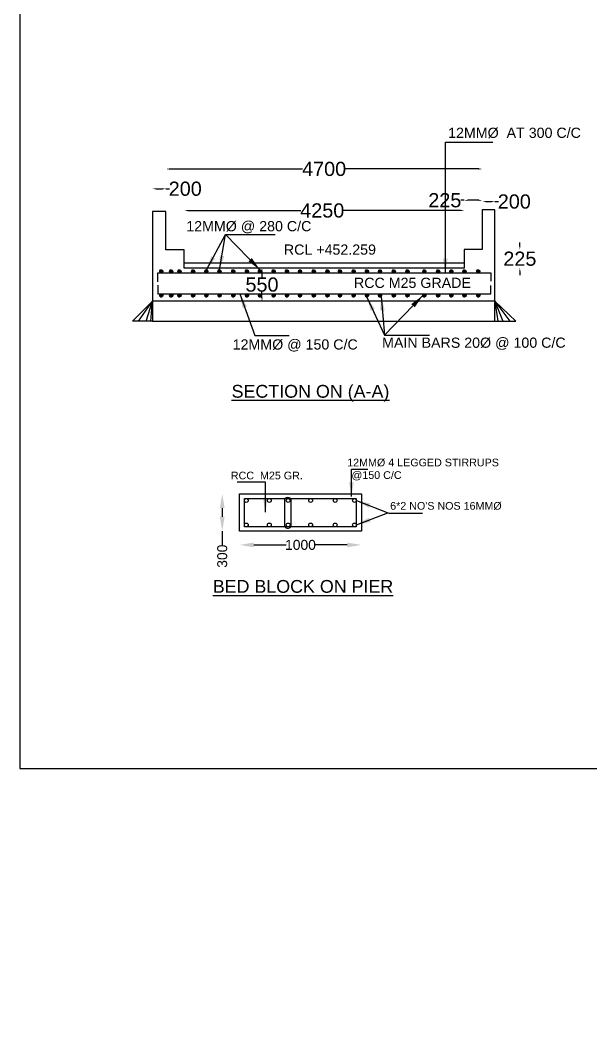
# Model space of a CAD drawing. Header units: millimetres. Extents: x 97246 to 109276, y -166310 to 12465.
# Drawn here: x 97246 to 101273, y 1291 to 8323 of the extents above; entities that cross this region are included whole.
import ezdxf

# ---------------------------------------------------------------- set-up
doc = ezdxf.new("R2010")
doc.units = ezdxf.units.MM
doc.header["$MEASUREMENT"] = 0
for name, color, linetype in [('DIMENSION', 7, 'Continuous'), ('DRAWING', 7, 'Continuous'), ('TEXT', 7, 'Continuous')]:
    doc.layers.add(name, color=color, linetype=linetype)
doc.styles.get("Standard").update_dxf_attribs({"font": 'arial.ttf'})
doc.dimstyles.new('ST100', dxfattribs={"dimtxt": 100, "dimasz": 25, "dimexe": 0, "dimexo": 300, "dimgap": 0.09, "dimtad": 0, "dimtih": 1, "dimtoh": 1, "dimdec": 0, "dimzin": 0, "dimdsep": 46, "dimtxsty": 'Standard', "dimcen": 0, "dimse1": 1, "dimse2": 1, "dimadec": 0, "dimazin": 0, "dimtfac": 1, "dimtdec": 0, "dimtofl": 0, "dimtmove": 0, "dimatfit": 3, "dimfxl": 2000, "dimtolj": 1, "dimtzin": 0, "dimarcsym": 0})
doc.dimstyles.get("Standard").update_dxf_attribs({"dimtxt": 70, "dimasz": 100, "dimexe": 0.18, "dimexo": 0.0625, "dimgap": 0.09, "dimtad": 0, "dimdec": 0, "dimzin": 0, "dimdsep": 46, "dimtxsty": 'Standard', "dimcen": 0.09, "dimse1": 1, "dimse2": 1, "dimadec": 0, "dimazin": 0, "dimtfac": 1, "dimtdec": 0, "dimtofl": 0, "dimtmove": 0, "dimatfit": 3, "dimfxl": 1, "dimtolj": 1, "dimtzin": 0, "dimarcsym": 0})

# ---------------------------------------------------------------- blocks, each defined once
blk = doc.blocks.new('*D18')
at = {"layer": 'Defpoints', "color": 0, "ltscale": 0.4, "transparency": 16777216}
for p in [(98275.2, 7133.7), (98180.9, 6974.5), (98275.2, 6974.5)]:
    blk.add_point(p, dxfattribs=at)
at = {"layer": 'DIMENSION', "color": 0, "lineweight": -2, "ltscale": 0.4, "transparency": 16777216}
for p, q in [((98205.9, 7133.7), (98250.2, 7133.7)), ((98275.2, 7133.7), (98300.2, 7133.7))]:
    blk.add_line(p, q, dxfattribs=at)
at = {"layer": 'DIMENSION', "color": 0, "ltscale": 0.4, "transparency": 16777216}
for points in [[(98205.9, 7137.8), (98205.9, 7129.5), (98180.9, 7133.7)], [(98250.2, 7137.8), (98250.2, 7129.5), (98275.2, 7133.7)]]:
    blk.add_solid(points, dxfattribs=at)
at = {"layer": 'DIMENSION', "color": 0, "ltscale": 0.4, "transparency": 16777216, "insert": (98411.4, 7133.7), "char_height": 100, "attachment_point": 5}
blk.add_mtext('\\A1;200', dxfattribs=at)
blk = doc.blocks.new('*D19')
at = {"layer": 'Defpoints', "color": 0, "ltscale": 0.4, "transparency": 16777216}
for p in [(100378.5, 6980.5), (98404.1, 6703.4), (100378.5, 6705.5)]:
    blk.add_point(p, dxfattribs=at)
at = {"layer": 'DIMENSION', "color": 0, "lineweight": -2, "ltscale": 0.4, "transparency": 16777216}
for p, q in [((98429.1, 6980.5), (99226.4, 6980.5)), ((100353.5, 6980.5), (99528.9, 6980.5))]:
    blk.add_line(p, q, dxfattribs=at)
at = {"layer": 'DIMENSION', "color": 0, "ltscale": 0.4, "transparency": 16777216}
for points in [[(98429.1, 6984.6), (98429.1, 6976.3), (98404.1, 6980.5)], [(100353.5, 6984.6), (100353.5, 6976.3), (100378.5, 6980.5)]]:
    blk.add_solid(points, dxfattribs=at)
at = {"layer": 'DIMENSION', "color": 0, "ltscale": 0.4, "transparency": 16777216, "insert": (99377.6, 6980.5), "char_height": 100, "attachment_point": 5}
blk.add_mtext('\\A1;4250', dxfattribs=at)
blk = doc.blocks.new('*D20')
at = {"layer": 'Defpoints', "color": 0, "ltscale": 0.4, "transparency": 16777216}
for p in [(100506, 7273.3), (98275.2, 6974.5), (100506, -166309.7)]:
    blk.add_point(p, dxfattribs=at)
at = {"layer": 'DIMENSION', "color": 0, "lineweight": -2, "ltscale": 0.4, "transparency": 16777216}
for p, q in [((98300.2, 7273.3), (99239.3, 7273.3)), ((100481, 7273.3), (99541.8, 7273.3))]:
    blk.add_line(p, q, dxfattribs=at)
at = {"layer": 'DIMENSION', "color": 0, "ltscale": 0.4, "transparency": 16777216}
for points in [[(98300.2, 7277.5), (98300.2, 7269.2), (98275.2, 7273.3)], [(100481, 7277.5), (100481, 7269.2), (100506, 7273.3)]]:
    blk.add_solid(points, dxfattribs=at)
at = {"layer": 'DIMENSION', "color": 0, "ltscale": 0.4, "transparency": 16777216, "insert": (99390.6, 7273.3), "char_height": 100, "attachment_point": 5}
blk.add_mtext('\\A1;4700', dxfattribs=at)
blk = doc.blocks.new('*D21')
at = {"layer": 'Defpoints', "color": 0, "ltscale": 0.4, "transparency": 16777216}
for p in [(100378.5, 7052.6), (100378.5, 6928.3), (100506, 6934.8)]:
    blk.add_point(p, dxfattribs=at)
at = {"layer": 'DIMENSION', "color": 0, "lineweight": -2, "ltscale": 0.4, "transparency": 16777216}
for p, q in [((100378.5, 7052.6), (100353.5, 7052.6)), ((100481, 7052.6), (100403.5, 7052.6))]:
    blk.add_line(p, q, dxfattribs=at)
at = {"layer": 'DIMENSION', "color": 0, "ltscale": 0.4, "transparency": 16777216}
for points in [[(100403.5, 7056.7), (100403.5, 7048.4), (100378.5, 7052.6)], [(100481, 7056.7), (100481, 7048.4), (100506, 7052.6)]]:
    blk.add_solid(points, dxfattribs=at)
at = {"layer": 'DIMENSION', "color": 0, "ltscale": 0.4, "transparency": 16777216, "insert": (100241.7, 7052.6), "char_height": 100, "attachment_point": 5}
blk.add_mtext('\\A1;225', dxfattribs=at)
blk = doc.blocks.new('*D22')
at = {"layer": 'Defpoints', "color": 0, "ltscale": 0.4, "transparency": 16777216}
for p in [(100595.3, 7043.6), (100506, 6984.8), (100595.3, 6984.8)]:
    blk.add_point(p, dxfattribs=at)
at = {"layer": 'DIMENSION', "color": 0, "lineweight": -2, "ltscale": 0.4, "transparency": 16777216}
for p, q in [((100531, 7043.6), (100570.3, 7043.6)), ((100595.3, 7043.6), (100620.3, 7043.6))]:
    blk.add_line(p, q, dxfattribs=at)
at = {"layer": 'DIMENSION', "color": 0, "ltscale": 0.4, "transparency": 16777216}
for points in [[(100531, 7047.7), (100531, 7039.4), (100506, 7043.6)], [(100570.3, 7047.7), (100570.3, 7039.4), (100595.3, 7043.6)]]:
    blk.add_solid(points, dxfattribs=at)
at = {"layer": 'DIMENSION', "color": 0, "ltscale": 0.4, "transparency": 16777216, "insert": (100731.6, 7043.6), "char_height": 100, "attachment_point": 5}
blk.add_mtext('\\A1;200', dxfattribs=at)
blk = doc.blocks.new('*D17')
at = {"layer": 'Defpoints', "color": 0, "ltscale": 0.4, "transparency": 16777216}
for p in [(100378.5, 6705.5), (100378.5, 6575.7), (100770.8, 6575.7)]:
    blk.add_point(p, dxfattribs=at)
at = {"layer": 'DIMENSION', "color": 0, "lineweight": -2, "ltscale": 0.4, "transparency": 16777216}
for p, q in [((100770.8, 6730.5), (100770.8, 6755.5)), ((100770.8, 6550.7), (100770.8, 6525.7))]:
    blk.add_line(p, q, dxfattribs=at)
at = {"layer": 'DIMENSION', "color": 0, "ltscale": 0.4, "transparency": 16777216}
for points in [[(100766.6, 6730.5), (100775, 6730.5), (100770.8, 6705.5)], [(100766.6, 6550.7), (100775, 6550.7), (100770.8, 6575.7)]]:
    blk.add_solid(points, dxfattribs=at)
at = {"layer": 'DIMENSION', "color": 0, "ltscale": 0.4, "transparency": 16777216, "insert": (100770.8, 6640.6), "char_height": 100, "attachment_point": 5}
blk.add_mtext('\\A1;225', dxfattribs=at)
blk = doc.blocks.new('*D23')
at = {"layer": 'Defpoints', "color": 0, "ltscale": 0.4, "transparency": 16777216}
for p in [(98952.6, 6575.7), (98952.6, 6341.2), (98952.6, 6341.2)]:
    blk.add_point(p, dxfattribs=at)
at = {"layer": 'DIMENSION', "color": 0, "lineweight": -2, "ltscale": 0.4, "transparency": 16777216}
for p, q in [((98952.6, 6550.7), (98952.6, 6509.6)), ((98952.6, 6366.2), (98952.6, 6407.3))]:
    blk.add_line(p, q, dxfattribs=at)
at = {"layer": 'DIMENSION', "color": 0, "ltscale": 0.4, "transparency": 16777216}
for points in [[(98948.4, 6550.7), (98956.7, 6550.7), (98952.6, 6575.7)], [(98948.4, 6366.2), (98956.7, 6366.2), (98952.6, 6341.2)]]:
    blk.add_solid(points, dxfattribs=at)
at = {"layer": 'DIMENSION', "color": 0, "ltscale": 0.4, "transparency": 16777216, "insert": (98952.6, 6458.4), "char_height": 100, "attachment_point": 5}
blk.add_mtext('\\A1;550', dxfattribs=at)
blk = doc.blocks.new('*D30')
at = {"layer": 'Defpoints', "color": 0, "transparency": 16777216}
for p in [(98794.4, 4984.1), (98672.4, 4722.6), (98794.4, 4722.6)]:
    blk.add_point(p, dxfattribs=at)
at = {"layer": 'TEXT', "color": 0, "lineweight": -2, "transparency": 16777216}
for p, q in [((98672.4, 4884.1), (98672.4, 4822.6)), ((98672.4, 4722.6), (98672.4, 4622.6))]:
    blk.add_line(p, q, dxfattribs=at)
at = {"layer": 'TEXT', "color": 0, "transparency": 16777216}
for points in [[(98655.7, 4884.1), (98689, 4884.1), (98672.4, 4984.1)], [(98655.7, 4822.6), (98689, 4822.6), (98672.4, 4722.6)]]:
    blk.add_solid(points, dxfattribs=at)
at = {"layer": 'TEXT', "color": 0, "transparency": 16777216, "insert": (98672.4, 4545.3), "char_height": 70, "attachment_point": 5, "rotation": 90}
blk.add_mtext('\\A1;300', dxfattribs=at)
blk = doc.blocks.new('*D31')
at = {"layer": 'Defpoints', "color": 0, "transparency": 16777216}
for p in [(98794.4, 4722.6), (99653.2, 4722.6), (99653.2, 4624.5)]:
    blk.add_point(p, dxfattribs=at)
at = {"layer": 'TEXT', "color": 0, "lineweight": -2, "transparency": 16777216}
for p, q in [((98894.4, 4624.5), (99122.6, 4624.5)), ((99553.2, 4624.5), (99325, 4624.5))]:
    blk.add_line(p, q, dxfattribs=at)
at = {"layer": 'TEXT', "color": 0, "transparency": 16777216}
for points in [[(98894.4, 4641.2), (98894.4, 4607.9), (98794.4, 4624.5)], [(99553.2, 4641.2), (99553.2, 4607.9), (99653.2, 4624.5)]]:
    blk.add_solid(points, dxfattribs=at)
at = {"layer": 'TEXT', "color": 0, "transparency": 16777216, "insert": (99223.8, 4624.5), "char_height": 70, "attachment_point": 5}
blk.add_mtext('\\A1;1000', dxfattribs=at)

msp = doc.modelspace()

# ---------------------------------------------------------------- hatches: boundary and pattern name
at = {"layer": 'DRAWING'}
h = msp.add_hatch(dxfattribs=at)
h.set_pattern_fill('ANSI31', color=256, scale=0.895633, style=0)
h.set_pattern_definition([(45, (51760.34917, 538.97975), (-0.079163545, 0.079163545), [])])
h.paths.add_polyline_path([(98243.7, 6541.1, 0.385798), (98253.6, 6552, 1), (98231.7, 6552, 0.385798), (98241.6, 6541.1)])
h = msp.add_hatch(dxfattribs=at)
h.set_pattern_fill('ANSI31', color=256, scale=0.895633, style=0)
h.set_pattern_definition([(45, (51830.09244, 539.03224), (-0.079163545, 0.079163545), [])])
h.paths.add_polyline_path([(98323.3, 6552.1, 1), (98301.5, 6552.1, 0.385798), (98311.3, 6541.2), (98313.5, 6541.2, 0.385798)])
h = msp.add_hatch(dxfattribs=at)
h.set_pattern_fill('ANSI31', color=256, scale=0.895633, style=0)
h.set_pattern_definition([(45, (51888.39396, 539.03224), (-0.079163545, 0.079163545), [])])
h.paths.add_polyline_path([(98381.6, 6552.1, 1), (98359.8, 6552.1, 0.385798), (98369.6, 6541.2), (98371.8, 6541.2, 0.385798)])
h = msp.add_hatch(dxfattribs=at)
h.set_pattern_fill('ANSI31', color=256, scale=0.895633, style=0)
h.set_pattern_definition([(45, (51984.94782, 539.03224), (-0.079163545, 0.079163545), [])])
h.paths.add_polyline_path([(98478.2, 6552.1, 1), (98456.3, 6552.1, 0.385798), (98466.2, 6541.2), (98468.3, 6541.2, 0.385798)])
h = msp.add_hatch(dxfattribs=at)
h.set_pattern_fill('ANSI31', color=256, scale=0.895633, style=0)
h.set_pattern_definition([(45, (52078.49716, 538.97975), (-0.079163545, 0.079163545), [])])
h.paths.add_polyline_path([(98571.7, 6552, 1), (98549.9, 6552, 0.385798), (98559.7, 6541.1), (98561.9, 6541.1, 0.385798)])
h = msp.add_hatch(dxfattribs=at)
h.set_pattern_fill('ANSI31', color=256, scale=0.895633, style=0)
h.set_pattern_definition([(45, (52170.93554, 538.97975), (-0.079163545, 0.079163545), [])])
h.paths.add_polyline_path([(98664.2, 6552, 1), (98642.3, 6552, 0.385798), (98652.2, 6541.1), (98654.3, 6541.1, 0.385798)])
h = msp.add_hatch(dxfattribs=at)
h.set_pattern_fill('ANSI31', color=256, scale=0.895633, style=0)
h.set_pattern_definition([(45, (52268.01695, 539.03224), (-0.079163545, 0.079163545), [])])
h.paths.add_polyline_path([(98761.3, 6552.1, 1), (98739.4, 6552.1, 0.385798), (98749.3, 6541.2), (98751.4, 6541.2, 0.385798)])
h = msp.add_hatch(dxfattribs=at)
h.set_pattern_fill('ANSI31', color=256, scale=0.895633, style=0)
h.set_pattern_definition([(45, (52364.27537, 539.03224), (-0.079163545, 0.079163545), [])])
h.paths.add_polyline_path([(98857.5, 6552.1, 1), (98835.6, 6552.1, 0.385798), (98845.5, 6541.2), (98847.7, 6541.2, 0.385798)])
h = msp.add_hatch(dxfattribs=at)
h.set_pattern_fill('ANSI31', color=256, scale=0.895633, style=0)
h.set_pattern_definition([(45, (52456.14681, 539.03224), (-0.079163545, 0.079163545), [])])
h.paths.add_polyline_path([(98949.4, 6552.1, 1), (98927.5, 6552.1, 0.385798), (98937.4, 6541.2), (98939.5, 6541.2, 0.385798)])
h = msp.add_hatch(dxfattribs=at)
h.set_pattern_fill('ANSI31', color=256, scale=0.895633, style=0)
h.set_pattern_definition([(45, (52552.70067, 539.03224), (-0.079163545, 0.079163545), [])])
h.paths.add_polyline_path([(99045.9, 6552.1, 1), (99024.1, 6552.1, 0.385798), (99033.9, 6541.2), (99036.1, 6541.2, 0.385798)])
h = msp.add_hatch(dxfattribs=at)
h.set_pattern_fill('ANSI31', color=256, scale=0.895633, style=0)
h.set_pattern_definition([(45, (52646.25002, 538.97975), (-0.079163545, 0.079163545), [])])
h.paths.add_polyline_path([(99139.5, 6552, 1), (99117.6, 6552, 0.385798), (99127.5, 6541.1), (99129.6, 6541.1, 0.385798)])
h = msp.add_hatch(dxfattribs=at)
h.set_pattern_fill('ANSI31', color=256, scale=0.895633, style=0)
h.set_pattern_definition([(45, (52738.68839, 538.97975), (-0.079163545, 0.079163545), [])])
h.paths.add_polyline_path([(99231.9, 6552, 1), (99210, 6552, 0.385798), (99219.9, 6541.1), (99222.1, 6541.1, 0.385798)])
h = msp.add_hatch(dxfattribs=at)
h.set_pattern_fill('ANSI31', color=256, scale=0.895633, style=0)
h.set_pattern_definition([(45, (52835.7698, 539.03224), (-0.079163545, 0.079163545), [])])
h.paths.add_polyline_path([(99329, 6552.1, 1), (99307.1, 6552.1, 0.385798), (99317, 6541.2), (99319.1, 6541.2, 0.385798)])
h = msp.add_hatch(dxfattribs=at)
h.set_pattern_fill('ANSI31', color=256, scale=0.895633, style=0)
h.set_pattern_definition([(45, (52932.02823, 539.03224), (-0.079163545, 0.079163545), [])])
h.paths.add_polyline_path([(99425.3, 6552.1, 1), (99403.4, 6552.1, 0.385798), (99413.3, 6541.2), (99415.4, 6541.2, 0.385798)])
h = msp.add_hatch(dxfattribs=at)
h.set_pattern_fill('ANSI31', color=256, scale=0.895633, style=0)
h.set_pattern_definition([(45, (53020.18024, 539.03224), (-0.079163545, 0.079163545), [])])
h.paths.add_polyline_path([(99513.4, 6552.1, 1), (99491.5, 6552.1, 0.385798), (99501.4, 6541.2), (99503.6, 6541.2, 0.385798)])
h = msp.add_hatch(dxfattribs=at)
h.set_pattern_fill('ANSI31', color=256, scale=0.895633, style=0)
h.set_pattern_definition([(45, (53116.7341, 539.03224), (-0.079163545, 0.079163545), [])])
h.paths.add_polyline_path([(99610, 6552.1, 1), (99588.1, 6552.1, 0.385798), (99598, 6541.2), (99600.1, 6541.2, 0.385798)])
h = msp.add_hatch(dxfattribs=at)
h.set_pattern_fill('ANSI31', color=256, scale=0.895633, style=0)
h.set_pattern_definition([(45, (53210.28344, 538.97975), (-0.079163545, 0.079163545), [])])
h.paths.add_polyline_path([(99703.5, 6552, 1), (99681.6, 6552, 0.385798), (99691.5, 6541.1), (99693.7, 6541.1, 0.385798)])
h = msp.add_hatch(dxfattribs=at)
h.set_pattern_fill('ANSI31', color=256, scale=0.895633, style=0)
h.set_pattern_definition([(45, (53302.72181, 538.97975), (-0.079163545, 0.079163545), [])])
h.paths.add_polyline_path([(99796, 6552, 1), (99774.1, 6552, 0.385798), (99784, 6541.1), (99786.1, 6541.1, 0.385798)])
h = msp.add_hatch(dxfattribs=at)
h.set_pattern_fill('ANSI31', color=256, scale=0.895633, style=0)
h.set_pattern_definition([(45, (53399.80323, 539.03224), (-0.079163545, 0.079163545), [])])
h.paths.add_polyline_path([(99893.1, 6552.1, 1), (99871.2, 6552.1, 0.385798), (99881, 6541.2), (99883.2, 6541.2, 0.385798)])
h = msp.add_hatch(dxfattribs=at)
h.set_pattern_fill('ANSI31', color=256, scale=0.895633, style=0)
h.set_pattern_definition([(45, (53496.06165, 539.03224), (-0.079163545, 0.079163545), [])])
h.paths.add_polyline_path([(99989.3, 6552.1, 1), (99967.4, 6552.1, 0.385798), (99977.3, 6541.2), (99979.4, 6541.2, 0.385798)])
h = msp.add_hatch(dxfattribs=at)
h.set_pattern_fill('ANSI31', color=256, scale=0.895633, style=0)
h.set_pattern_definition([(45, (53615.66139, 539.03224), (-0.079163545, 0.079163545), [])])
h.paths.add_polyline_path([(100108.9, 6552.1, 1), (100087, 6552.1, 0.385798), (100096.9, 6541.2), (100099, 6541.2, 0.385798)])
h = msp.add_hatch(dxfattribs=at)
h.set_pattern_fill('ANSI31', color=256, scale=0.895633, style=0)
h.set_pattern_definition([(45, (53712.21525, 539.03224), (-0.079163545, 0.079163545), [])])
h.paths.add_polyline_path([(100205.5, 6552.1, 1), (100183.6, 6552.1, 0.385798), (100193.4, 6541.2), (100195.6, 6541.2, 0.385798)])
h = msp.add_hatch(dxfattribs=at)
h.set_pattern_fill('ANSI31', color=256, scale=0.895633, style=0)
h.set_pattern_definition([(45, (53805.76459, 538.97975), (-0.079163545, 0.079163545), [])])
h.paths.add_polyline_path([(100299, 6552, 1), (100277.1, 6552, 0.385798), (100287, 6541.1), (100289.1, 6541.1, 0.385798)])
h = msp.add_hatch(dxfattribs=at)
h.set_pattern_fill('ANSI31', color=256, scale=0.895633, style=0)
h.set_pattern_definition([(45, (53898.20297, 538.97975), (-0.079163545, 0.079163545), [])])
h.paths.add_polyline_path([(100391.5, 6552, 1), (100369.6, 6552, 0.385798), (100379.4, 6541.1), (100381.6, 6541.1, 0.385798)])
h = msp.add_hatch(dxfattribs=at)
h.set_pattern_fill('ANSI31', color=256, scale=0.895633, style=0)
h.set_pattern_definition([(45, (53995.28438, 539.03224), (-0.079163545, 0.079163545), [])])
h.paths.add_polyline_path([(100488.5, 6552.1, 1), (100466.6, 6552.1, 0.385798), (100476.5, 6541.2), (100478.7, 6541.2, 0.385798)])
h = msp.add_hatch(dxfattribs=at)
h.set_pattern_fill('ANSI31', color=256, scale=0.895633, style=0)
h.set_pattern_definition([(315, (51760.47547, 12395.32483), (-0.079163545, -0.079163545), [])])
h.paths.add_polyline_path([(98241.7, 6393.2, 0.385798), (98231.8, 6382.3, 1), (98253.7, 6382.3, 0.385798), (98243.9, 6393.2)])
h = msp.add_hatch(dxfattribs=at)
h.set_pattern_fill('ANSI31', color=256, scale=0.895633, style=0)
h.set_pattern_definition([(315, (51830.21874, 12395.27234), (-0.079163545, -0.079163545), [])])
h.paths.add_polyline_path([(98323.5, 6382.2, -1), (98301.6, 6382.2, -0.385798), (98311.5, 6393.1), (98313.6, 6393.1, -0.385798)])
h = msp.add_hatch(dxfattribs=at)
h.set_pattern_fill('ANSI31', color=256, scale=0.895633, style=0)
h.set_pattern_definition([(315, (51888.52025, 12395.27234), (-0.079163545, -0.079163545), [])])
h.paths.add_polyline_path([(98381.8, 6382.2, -1), (98359.9, 6382.2, -0.385798), (98369.8, 6393.1), (98371.9, 6393.1, -0.385798)])
h = msp.add_hatch(dxfattribs=at)
h.set_pattern_fill('ANSI31', color=256, scale=0.895633, style=0)
h.set_pattern_definition([(315, (51985.07411, 12395.27234), (-0.079163545, -0.079163545), [])])
h.paths.add_polyline_path([(98478.3, 6382.2, -1), (98456.4, 6382.2, -0.385798), (98466.3, 6393.1), (98468.4, 6393.1, -0.385798)])
h = msp.add_hatch(dxfattribs=at)
h.set_pattern_fill('ANSI31', color=256, scale=0.895633, style=0)
h.set_pattern_definition([(315, (52078.62346, 12395.32483), (-0.079163545, -0.079163545), [])])
h.paths.add_polyline_path([(98571.9, 6382.3, -1), (98550, 6382.3, -0.385798), (98559.9, 6393.2), (98562, 6393.2, -0.385798)])
h = msp.add_hatch(dxfattribs=at)
h.set_pattern_fill('ANSI31', color=256, scale=0.895633, style=0)
h.set_pattern_definition([(315, (52171.06183, 12395.32483), (-0.079163545, -0.079163545), [])])
h.paths.add_polyline_path([(98664.3, 6382.3, -1), (98642.4, 6382.3, -0.385798), (98652.3, 6393.2), (98654.4, 6393.2, -0.385798)])
h = msp.add_hatch(dxfattribs=at)
h.set_pattern_fill('ANSI31', color=256, scale=0.895633, style=0)
h.set_pattern_definition([(315, (52268.14325, 12395.27234), (-0.079163545, -0.079163545), [])])
h.paths.add_polyline_path([(98761.4, 6382.2, -1), (98739.5, 6382.2, -0.385798), (98749.4, 6393.1), (98751.5, 6393.1, -0.385798)])
h = msp.add_hatch(dxfattribs=at)
h.set_pattern_fill('ANSI31', color=256, scale=0.895633, style=0)
h.set_pattern_definition([(315, (52364.40167, 12395.27234), (-0.079163545, -0.079163545), [])])
h.paths.add_polyline_path([(98857.6, 6382.2, -1), (98835.8, 6382.2, -0.385798), (98845.6, 6393.1), (98847.8, 6393.1, -0.385798)])
h = msp.add_hatch(dxfattribs=at)
h.set_pattern_fill('ANSI31', color=256, scale=0.895633, style=0)
h.set_pattern_definition([(315, (52456.27311, 12395.27234), (-0.079163545, -0.079163545), [])])
h.paths.add_polyline_path([(98949.5, 6382.2, -1), (98927.6, 6382.2, -0.385798), (98937.5, 6393.1), (98939.6, 6393.1, -0.385798)])
h = msp.add_hatch(dxfattribs=at)
h.set_pattern_fill('ANSI31', color=256, scale=0.895633, style=0)
h.set_pattern_definition([(315, (52552.82697, 12395.27234), (-0.079163545, -0.079163545), [])])
h.paths.add_polyline_path([(99046.1, 6382.2, -1), (99024.2, 6382.2, -0.385798), (99034.1, 6393.1), (99036.2, 6393.1, -0.385798)])
h = msp.add_hatch(dxfattribs=at)
h.set_pattern_fill('ANSI31', color=256, scale=0.895633, style=0)
h.set_pattern_definition([(315, (52646.37631, 12395.32483), (-0.079163545, -0.079163545), [])])
h.paths.add_polyline_path([(99139.6, 6382.3, -1), (99117.7, 6382.3, -0.385798), (99127.6, 6393.2), (99129.8, 6393.2, -0.385798)])
h = msp.add_hatch(dxfattribs=at)
h.set_pattern_fill('ANSI31', color=256, scale=0.895633, style=0)
h.set_pattern_definition([(315, (52738.81468, 12395.32483), (-0.079163545, -0.079163545), [])])
h.paths.add_polyline_path([(99232.1, 6382.3, -1), (99210.2, 6382.3, -0.385798), (99220, 6393.2), (99222.2, 6393.2, -0.385798)])
h = msp.add_hatch(dxfattribs=at)
h.set_pattern_fill('ANSI31', color=256, scale=0.895633, style=0)
h.set_pattern_definition([(315, (52835.8961, 12395.27234), (-0.079163545, -0.079163545), [])])
h.paths.add_polyline_path([(99329.1, 6382.2, -1), (99307.3, 6382.2, -0.385798), (99317.1, 6393.1), (99319.3, 6393.1, -0.385798)])
h = msp.add_hatch(dxfattribs=at)
h.set_pattern_fill('ANSI31', color=256, scale=0.895633, style=0)
h.set_pattern_definition([(315, (52932.15452, 12395.27234), (-0.079163545, -0.079163545), [])])
h.paths.add_polyline_path([(99425.4, 6382.2, -1), (99403.5, 6382.2, -0.385798), (99413.4, 6393.1), (99415.5, 6393.1, -0.385798)])
h = msp.add_hatch(dxfattribs=at)
h.set_pattern_fill('ANSI31', color=256, scale=0.895633, style=0)
h.set_pattern_definition([(315, (53020.30653, 12395.27234), (-0.079163545, -0.079163545), [])])
h.paths.add_polyline_path([(99513.6, 6382.2, -1), (99491.7, 6382.2, -0.385798), (99501.5, 6393.1), (99503.7, 6393.1, -0.385798)])
h = msp.add_hatch(dxfattribs=at)
h.set_pattern_fill('ANSI31', color=256, scale=0.895633, style=0)
h.set_pattern_definition([(315, (53116.86039, 12395.27234), (-0.079163545, -0.079163545), [])])
h.paths.add_polyline_path([(99610.1, 6382.2, -1), (99588.2, 6382.2, -0.385798), (99598.1, 6393.1), (99600.2, 6393.1, -0.385798)])
h = msp.add_hatch(dxfattribs=at)
h.set_pattern_fill('ANSI31', color=256, scale=0.895633, style=0)
h.set_pattern_definition([(315, (53210.40973, 12395.32483), (-0.079163545, -0.079163545), [])])
h.paths.add_polyline_path([(99703.7, 6382.3, -1), (99681.8, 6382.3, -0.385798), (99691.6, 6393.2), (99693.8, 6393.2, -0.385798)])
h = msp.add_hatch(dxfattribs=at)
h.set_pattern_fill('ANSI31', color=256, scale=0.895633, style=0)
h.set_pattern_definition([(315, (53302.84811, 12395.32483), (-0.079163545, -0.079163545), [])])
h.paths.add_polyline_path([(99796.1, 6382.3, -1), (99774.2, 6382.3, -0.385798), (99784.1, 6393.2), (99786.2, 6393.2, -0.385798)])
h = msp.add_hatch(dxfattribs=at)
h.set_pattern_fill('ANSI31', color=256, scale=0.895633, style=0)
h.set_pattern_definition([(315, (53399.92952, 12395.27234), (-0.079163545, -0.079163545), [])])
h.paths.add_polyline_path([(99893.2, 6382.2, -1), (99871.3, 6382.2, -0.385798), (99881.2, 6393.1), (99883.3, 6393.1, -0.385798)])
h = msp.add_hatch(dxfattribs=at)
h.set_pattern_fill('ANSI31', color=256, scale=0.895633, style=0)
h.set_pattern_definition([(315, (53496.18794, 12395.27234), (-0.079163545, -0.079163545), [])])
h.paths.add_polyline_path([(99989.4, 6382.2, -1), (99967.5, 6382.2, -0.385798), (99977.4, 6393.1), (99979.6, 6393.1, -0.385798)])
h = msp.add_hatch(dxfattribs=at)
h.set_pattern_fill('ANSI31', color=256, scale=0.895633, style=0)
h.set_pattern_definition([(315, (53615.78768, 12395.27234), (-0.079163545, -0.079163545), [])])
h.paths.add_polyline_path([(100109, 6382.2, -1), (100087.1, 6382.2, -0.385798), (100097, 6393.1), (100099.2, 6393.1, -0.385798)])
h = msp.add_hatch(dxfattribs=at)
h.set_pattern_fill('ANSI31', color=256, scale=0.895633, style=0)
h.set_pattern_definition([(315, (53712.34154, 12395.27234), (-0.079163545, -0.079163545), [])])
h.paths.add_polyline_path([(100205.6, 6382.2, -1), (100183.7, 6382.2, -0.385798), (100193.6, 6393.1), (100195.7, 6393.1, -0.385798)])
h = msp.add_hatch(dxfattribs=at)
h.set_pattern_fill('ANSI31', color=256, scale=0.895633, style=0)
h.set_pattern_definition([(315, (53805.89089, 12395.32483), (-0.079163545, -0.079163545), [])])
h.paths.add_polyline_path([(100299.1, 6382.3, -1), (100277.3, 6382.3, -0.385798), (100287.1, 6393.2), (100289.3, 6393.2, -0.385798)])
h = msp.add_hatch(dxfattribs=at)
h.set_pattern_fill('ANSI31', color=256, scale=0.895633, style=0)
h.set_pattern_definition([(315, (53898.32926, 12395.32483), (-0.079163545, -0.079163545), [])])
h.paths.add_polyline_path([(100391.6, 6382.3, -1), (100369.7, 6382.3, -0.385798), (100379.6, 6393.2), (100381.7, 6393.2, -0.385798)])
h = msp.add_hatch(dxfattribs=at)
h.set_pattern_fill('ANSI31', color=256, scale=0.895633, style=0)
h.set_pattern_definition([(315, (53995.41068, 12395.27234), (-0.079163545, -0.079163545), [])])
h.paths.add_polyline_path([(100488.7, 6382.2, -1), (100466.8, 6382.2, -0.385798), (100476.6, 6393.1), (100478.8, 6393.1, -0.385798)])

# ---------------------------------------------------------------- linework, layer by layer
for points in [[(109274.8, 12464.6), (97246, 12464.6), (97246, 3049.7), (109274.8, 3049.7)], [(98794.4, 4984.1), (99653.2, 4984.1), (99653.2, 4722.6), (98794.4, 4722.6)], [(98829.1, 4950.8), (99617.2, 4950.8), (99617.2, 4752), (98829.1, 4752)], [(99113.9, 4950.8), (99155.1, 4950.8), (99155.1, 4752), (99113.9, 4752)]]:
    msp.add_lwpolyline(points, close=True, dxfattribs=at)
at = {"layer": 'DRAWING', "ltscale": 0.4}
for points in [[(100595.3, 6341.2), (100595.3, 6984.8), (100506, 6984.8), (100506, 6705.5), (100378.5, 6705.5), (100378.5, 6575.7), (98404.1, 6575.7), (98404.1, 6703.4), (98275.2, 6703.4), (98275.2, 6974.5), (98180.9, 6974.5), (98180.9, 6341.2)], [(98404.1, 6612), (100378.5, 6612)], [(98040.3, 6200.7), (98180.9, 6341.2)], [(98082.6, 6200.7), (98180.9, 6341.2)], [(98136.5, 6200.7), (98180.9, 6341.2)], [(98167.7, 6200.7), (98180.9, 6341.2)], [(100595.3, 6200.7), (100743, 6200.7), (100595.3, 6341.2)], [(100595.3, 6341.2), (100699.8, 6200.7)], [(100595.3, 6341.2), (100649.7, 6200.7)], [(100595.3, 6341.2), (100616.4, 6200.7)]]:
    msp.add_lwpolyline(points, dxfattribs=at)
at = {"layer": 'DRAWING'}
for points in [[(98218.7, 6479.3), (98218.7, 6541.1), (100565.5, 6541.1), (100565.5, 6482.4)], [(98218.9, 6455), (98218.9, 6393.2), (100565.6, 6393.2), (100565.6, 6451.9)], [(98180.9, 6200.7), (98040.3, 6200.7)]]:
    msp.add_lwpolyline(points, dxfattribs=at)
at = {"layer": 'DRAWING', "ltscale": 0.4}
msp.add_lwpolyline([(98180.9, 6200.7), (100595.3, 6200.7), (100595.3, 6341.2), (98180.9, 6341.2)], close=True, dxfattribs=at)
at = {"layer": 'DRAWING'}
for centre, radius in [((98242.7, 6552), 10.9), ((98312.4, 6552.1), 10.9), ((98370.7, 6552.1), 10.9), ((98467.3, 6552.1), 10.9), ((98560.8, 6552), 10.9), ((98653.2, 6552), 10.9), ((98750.3, 6552.1), 10.9), ((98846.6, 6552.1), 10.9), ((98938.5, 6552.1), 10.9), ((99035, 6552.1), 10.9), ((99128.6, 6552), 10.9), ((99221, 6552), 10.9), ((99318.1, 6552.1), 10.9), ((99414.3, 6552.1), 10.9), ((99502.5, 6552.1), 10.9), ((99599, 6552.1), 10.9), ((99692.6, 6552), 10.9), ((99785, 6552), 10.9), ((99882.1, 6552.1), 10.9), ((99978.4, 6552.1), 10.9), ((100098, 6552.1), 10.9), ((100194.5, 6552.1), 10.9), ((100288.1, 6552), 10.9), ((100380.5, 6552), 10.9), ((100477.6, 6552.1), 10.9), ((98242.8, 6382.3), 10.9), ((98312.5, 6382.2), 10.9), ((98370.8, 6382.2), 10.9), ((98467.4, 6382.2), 10.9), ((98560.9, 6382.3), 10.9), ((98653.4, 6382.3), 10.9), ((98750.4, 6382.2), 10.9), ((98846.7, 6382.2), 10.9), ((98938.6, 6382.2), 10.9), ((99035.1, 6382.2), 10.9), ((99128.7, 6382.3), 10.9), ((99221.1, 6382.3), 10.9), ((99318.2, 6382.2), 10.9), ((99414.5, 6382.2), 10.9), ((99502.6, 6382.2), 10.9), ((99599.2, 6382.2), 10.9), ((99692.7, 6382.3), 10.9), ((99785.2, 6382.3), 10.9), ((99882.2, 6382.2), 10.9), ((99978.5, 6382.2), 10.9), ((100098.1, 6382.2), 10.9), ((100194.6, 6382.2), 10.9), ((100288.2, 6382.3), 10.9), ((100380.6, 6382.3), 10.9), ((100477.7, 6382.2), 10.9), ((98841.9, 4937.5), 13.5), ((99004.5, 4937.5), 13.5), ((99136.8, 4937.5), 13.5), ((99295.5, 4937.5), 13.5), ((99468.5, 4937.5), 13.5), ((99604.4, 4937.5), 13.5), ((98841.9, 4765.4), 13.5), ((99004.5, 4765.4), 13.5), ((99136.8, 4765.4), 13.5), ((99295.5, 4765.4), 13.5), ((99468.5, 4765.4), 13.5), ((99604.4, 4765.4), 13.5)]:
    msp.add_circle(centre, radius, dxfattribs=at)
for centre, radius, start, end in [((99134.5, 4925.6), 32.5, 50.69391, 129.30609), ((99134.5, 4770.7), 27.8, 222.3367, 317.6633)]:
    msp.add_arc(centre, radius, start, end, dxfattribs=at)

# ---------------------------------------------------------------- texts
at = {"layer": 'DRAWING', "color": 7}
for s, p in [('12MMØ  AT 300 C/C ', (100265, 7492.3)), ('12MMØ @ 280 C/C ', (98418.8, 6834.4)), ('RCL +452.259', (99106.8, 6669.5)), (' RCC M25 GRADE', (99573.3, 6435.2)), ('12MMØ @ 150 C/C ', (98745.8, 6001)), ('MAIN BARS 20Ø @ 100 C/C ', (99799.2, 6013.4))]:
    msp.add_text(s, height=71.796, rotation=0.01749, dxfattribs=at).set_placement(p)
at = {"layer": 'TEXT'}
for s, height, p in [('%%USECTION ON (A-A)', 90.187, (98738, 5661.8)), ('12MMØ 4 LEGGED STIRRUPS', 54.043, (99553.5, 5178.3)), ('RCC  M25 GR.', 54.043, (98732.9, 5086.6)), ('@150 C/C', 54.04, (99583.6, 5089.7)), ("6*2 NO'S NOS 16MMØ", 54.043, (99856.4, 4872.8)), ('%%UBED BLOCK ON PIER', 90.072, (98605.6, 4287.4))]:
    msp.add_text(s, height=height, dxfattribs=at).set_placement(p)

# ---------------------------------------------------------------- dimensions: what is measured, and where the dimension line sits
at = {"layer": 'DIMENSION', "ltscale": 0.4}
for base, p1, p2, text, picture, middle in [((100506, 7273.3), (98275.2, 6974.5), (100506, -166309.7), '4700', '*D20', (99390.6, 7273.3)), ((98275.2, 7133.7), (98180.9, 6974.5), (98275.2, 6974.5), '200', '*D18', (98411.4, 7133.7)), ((100378.5, 7052.6), (100506, 6934.8), (100378.5, 6928.3), '225', '*D21', (100241.7, 7052.6)), ((100595.3, 7043.6), (100506, 6984.8), (100595.3, 6984.8), '200', '*D22', (100731.6, 7043.6))]:
    dim = msp.add_linear_dim(base=base, p1=p1, p2=p2, text=text, dimstyle='ST100', dxfattribs=at)
    dim.commit()
    dim.dimension.update_dxf_attribs({"geometry": picture, "text_midpoint": middle})
dim = msp.add_linear_dim(base=(100378.5, 6980.5), p1=(98404.1, 6703.4), p2=(100378.5, 6705.5), text='4250', dimstyle='ST100', dxfattribs=at)
dim.commit()
dim.dimension.update_dxf_attribs({"geometry": '*D19', "text_midpoint": (99377.6, 6980.5), "dimtype": 160})
for base, p1, p2, text, picture, middle in [((100770.8, 6575.7), (100378.5, 6705.5), (100378.5, 6575.7), '225', '*D17', (100770.8, 6640.6)), ((98952.6, 6341.2), (98952.6, 6575.7), (98952.6, 6341.2), '550', '*D23', (98952.6, 6458.4))]:
    dim = msp.add_linear_dim(base=base, p1=p1, p2=p2, angle=90, text=text, dimstyle='ST100', dxfattribs=at)
    dim.commit()
    dim.dimension.update_dxf_attribs({"geometry": picture, "text_midpoint": middle})
at = {"layer": 'TEXT'}
dim = msp.add_linear_dim(base=(98672.4, 4722.6), p1=(98794.4, 4984.1), p2=(98794.4, 4722.6), angle=90, text='300', dimstyle='Standard', dxfattribs=at)
dim.commit()
dim.dimension.update_dxf_attribs({"geometry": '*D30', "text_midpoint": (98672.4, 4545.3)})
dim = msp.add_linear_dim(base=(99653.2, 4624.5), p1=(98794.4, 4722.6), p2=(99653.2, 4722.6), text='1000', dimstyle='Standard', dxfattribs=at)
dim.commit()
dim.dimension.update_dxf_attribs({"geometry": '*D31', "text_midpoint": (99223.8, 4624.5)})

# ---------------------------------------------------------------- leaders
at = {"layer": 'DRAWING'}
for points in [[(100245.7, 6541.1), (100245.7, 7463), (100580.3, 7463)], [(98560.8, 6563), (98696.2, 6810.7)], [(98653.2, 6563), (98696.2, 6810.7)], [(98938.5, 6563), (98696.2, 6810.7), (99045.1, 6810.7)], [(98797.4, 6393.2), (98901.9, 6099), (99144.6, 6099)], [(99692.7, 6371.3), (99816.9, 6101.5), (100134.7, 6101.5)], [(99793.7, 6375.4), (99816.9, 6101.5)], [(100087.1, 6382.2), (99816.9, 6101.5)], [(99583.3, 4965.8), (99583.3, 5158), (99698, 5158)], [(98976.4, 4854.9), (98976.4, 5066), (98777.3, 5066)], [(99617.9, 4937.5), (99848, 4847.4), (100085.2, 4847.4)], [(99617.9, 4765.4), (99840.7, 4850.3)]]:
    msp.add_leader(points, dimstyle='Standard', override={"dimgap": 0.09, "dimtad": 0}, dxfattribs=at)

doc.saveas('drawing.dxf')
